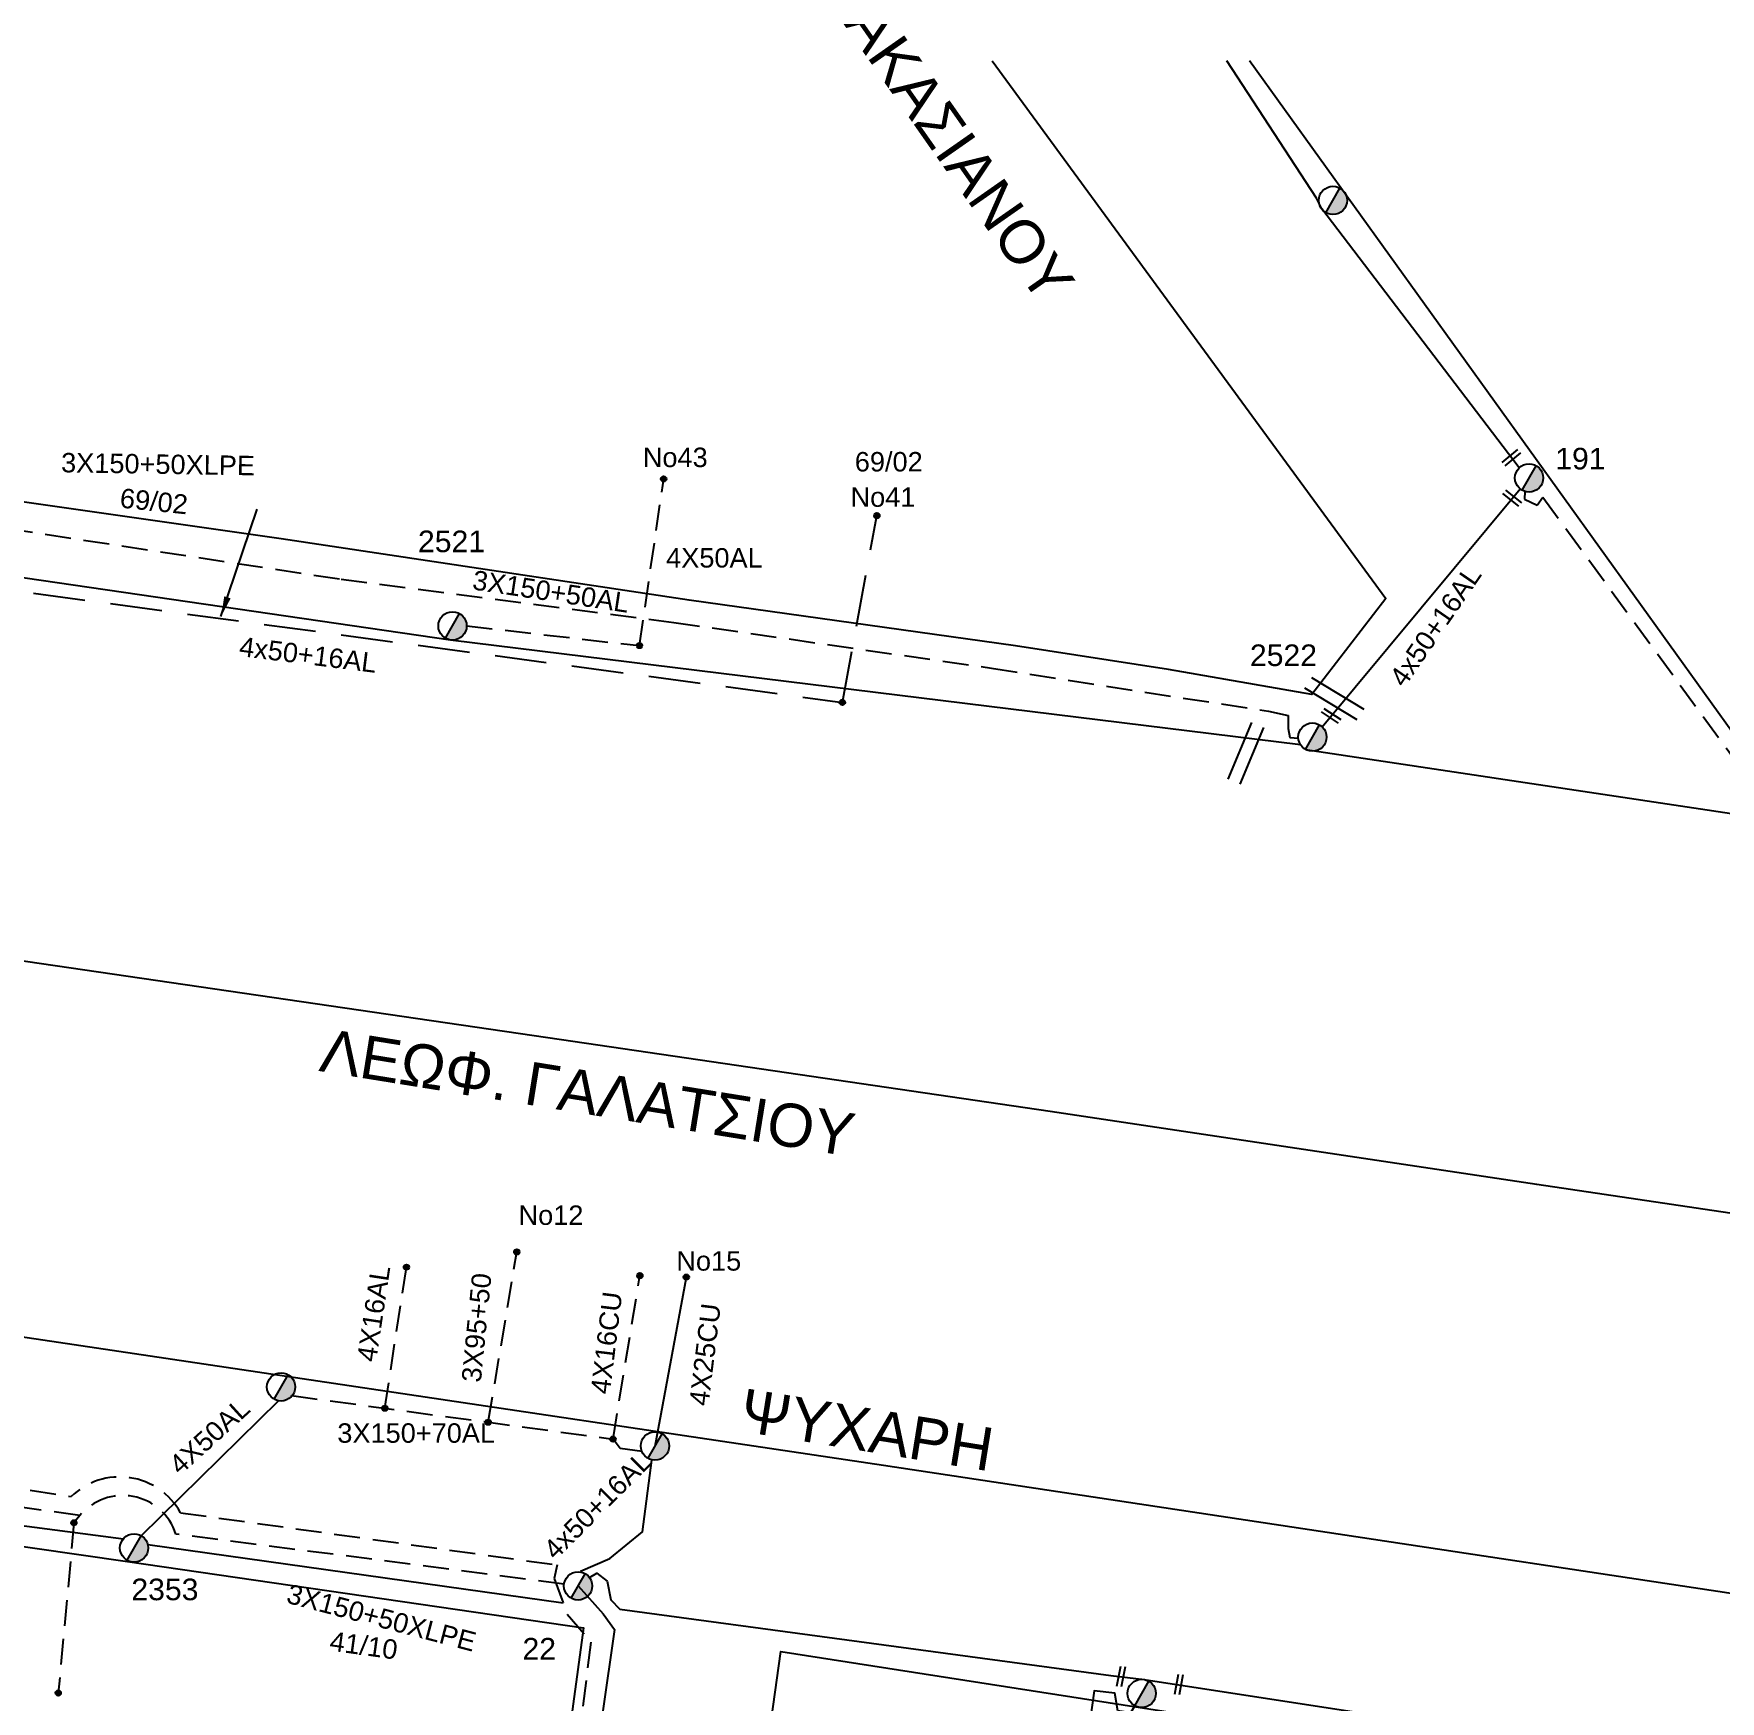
# Model space of a CAD drawing. Header units: millimetres. Extents: x 2893 to 4023, y 216 to 730.
# Drawn here: x 3554.9 to 3637.7, y 395.2 to 477 of the extents above; entities that cross this region are included whole.
import ezdxf

# ---------------------------------------------------------------- set-up
doc = ezdxf.new("R2010")
doc.units = ezdxf.units.MM
doc.linetypes.add('DASHED', pattern=[19.05, 12.7, -6.35])
for name, color, linetype in [('Άγνωστα', 7, 'Continuous'), ('Γυμνά εναέρια ΧΤ   4x35CU', 7, 'Continuous'), ('Γυμνά εναέρια ΧΤ (1Φ)   2x16CU', 7, 'Continuous'), ('Γυμνά εναέρια ΧΤ και ΦΟΠ (3Φ)   4x50+16AL', 7, 'Continuous'), ('Επιγραφές - Σχήματα', 7, 'Continuous'), ('Καλώδια ΧΤ   3x150+50AL', 7, 'DASHED'), ('Καλώδια ΧΤ   3x150+50AL XLPE', 7, 'DASHED'), ('Καλώδια ΧΤ   4x25CU', 7, 'DASHED'), ('Μηχανική τομή', 7, 'Continuous'), ('Στύλος ΦΜ', 7, 'Continuous'), ('Στύλος ΦΜ @ 1', 7, 'Continuous'), ('Συνδέσεις', 7, 'Continuous'), ('Συνεστραμμένα ΧΤ   3x70+54.6+25 AL', 7, 'SYN_LINE'), ('Τομή', 7, 'Continuous'), ('Υπόβαθρο ΔΕΗ', 7, 'Continuous'), ('Υπόγεια Καλώδια Δικτύου ΧΤ   .04', 7, 'DASHED'), ('Υπόγεια καλώδια Παροχών ΧΤ   4x16AL', 7, 'DASHED'), ('Υπόγεια καλώδια Παροχών ΧΤ   4x16CU', 7, 'DASHED'), ('Υπόγεια καλώδια Παροχών ΧΤ   4x50AL', 7, 'DASHED')]:
    doc.layers.add(name, color=color, linetype=linetype)
doc.styles.add('arial', font='ARIAL.TTF')
doc.styles.get("Standard").update_dxf_attribs({"font": 'ARIAL.TTF'})
doc.linetypes.add('SYN_LINE', pattern='A,0.5,-0.0001,["/\\/\\/\\/",Standard,S=0.1,R=0,X=0,Y=-0.05],-0.25', length=0.7501)
doc.dimstyles.new('ISO-25', dxfattribs={"dimtxt": 2.5, "dimasz": 2.5, "dimexe": 1.25, "dimexo": 0.625, "dimtad": 1, "dimtxsty": 'Standard', "dimcen": 2.5, "dimadec": 0, "dimazin": 0, "dimtfac": 1, "dimtmove": 0, "dimatfit": 3, "dimfxl": 1, "dimarcsym": 0})

# ---------------------------------------------------------------- blocks, each defined once
blk = doc.blocks.new('ΥΠΑΡΧΩΝ ΤΣΙΜΕΝΤΕΝΙΟΣ ΣΤΥΛΟΣ')
at = {"layer": 'Στύλος ΦΜ'}
blk.add_hatch(color=7, dxfattribs=at).paths.add_polyline_path([(-1.29, -2.28, 0.574793), (2.62, 0, 0.268822), (1.3, 2.27)])
blk.add_line((-1.29, -2.28), (1.3, 2.27), dxfattribs=at)
blk.add_circle((0, 0), 2.62, dxfattribs=at)
at = {"layer": 'Στύλος ΦΜ', "flags": 4}
for tag, p in [('ΑΡΙΘΜΟΣ', (-4.68, 8.05)), ('ΤΥΠΟΣ', (-4.91, 3.03))]:
    blk.add_attdef(tag, p, '', height=4, dxfattribs=at)
blk = doc.blocks.new('ΤΟΜΗ')
at = {"layer": 'Τομή', "ltscale": 40}
for p, q in [((-5.68, 0), (5.68, 0)), ((5.68, -2.33), (-5.68, -2.33))]:
    blk.add_line(p, q, dxfattribs=at)
blk = doc.blocks.new('ΜΗΧΑΝΙΚΗ ΤΟΜΗ')
at = {"layer": 'Μηχανική τομή', "ltscale": 40}
for p, q in [((-1.89, 0.78), (1.89, 0.78)), ((1.89, 0), (-1.89, 0))]:
    blk.add_line(p, q, dxfattribs=at)
blk = doc.blocks.new('_ΣΥΝΔΕΣΗ')
at = {"layer": 'Συνδέσεις', "linetype": 'SYN_LINE', "ltscale": 40}
blk.add_hatch(color=256, dxfattribs=at).paths.add_polyline_path([(-116.75, 2339.64, 1), (-117.75, 2339.64, 1)])
at = {"layer": 'Συνδέσεις'}
blk.add_circle((-117.25, 2339.64), 0.5, dxfattribs=at)

msp = doc.modelspace()

# ---------------------------------------------------------------- linework, layer by layer
at = {"layer": 'Άγνωστα', "color": 6, "linetype": 'DASHED', "ltscale": 0.1}
msp.add_lwpolyline([(3628.142, 454.566), (3628.131, 454.185), (3628.745, 453.889), (3629.031, 454.28), (3639.931, 439.362), (3645.894, 438.571), (3646.448, 439.208), (3647.236, 439.292), (3647.705, 438.814), (3647.958, 438.463), (3648.135, 438.192), (3652.511, 437.729)], dxfattribs=at)
at = {"layer": 'Άγνωστα', "color": 173, "linetype": 'DASHED', "ltscale": 0.1}
msp.add_lwpolyline([(3577.256, 408.871), (3578.657, 417.234)], dxfattribs=at)
at = {"layer": 'Άγνωστα', "color": 62, "linetype": 'DASHED', "ltscale": 0.1}
for points in [[(3557.199, 404.285), (3549.736, 405.359), (3547.544, 405.68), (3544.656, 405.886), (3544.167, 405.426), (3542.936, 397.641)], [(3557.199, 404.285), (3556.919, 403.932), (3556.15, 395.579)]]:
    msp.add_lwpolyline(points, dxfattribs=at)
at = {"layer": 'Άγνωστα', "color": 62}
msp.add_lwpolyline([(3608.99, 394.956), (3608.787, 394.603), (3608.164, 394.702), (3608.015, 395.574), (3607.006, 395.686), (3605.921, 387.954)], dxfattribs=at)
at = {"layer": 'Άγνωστα', "color": 62, "linetype": 'DASHED', "ltscale": 0.1}
msp.add_arc((3559.312, 402.529), 2.748, 18.09399, 140.26465, dxfattribs=at)
at = {"layer": 'Γυμνά εναέρια ΧΤ   4x35CU', "color": 173}
for points in [[(3560.214, 403.299), (3566.97, 409.941)], [(3536.612, 406.126), (3559.343, 403.15)], [(3560.541, 402.868), (3580.932, 399.998)]]:
    msp.add_lwpolyline(points, dxfattribs=at)
at = {"layer": 'Γυμνά εναέρια ΧΤ   4x35CU', "color": 62, "ltscale": 0.1}
msp.add_lwpolyline([(3582.221, 401.254), (3582.587, 401.467), (3583.088, 401.068), (3583.272, 400.159), (3583.721, 399.69), (3607.813, 396.44)], dxfattribs=at)
at = {"layer": 'Γυμνά εναέρια ΧΤ (1Φ)   2x16CU', "color": 6, "ltscale": 0.1}
msp.add_lwpolyline([(3627.868, 455.726), (3618.171, 468.434), (3617.908, 468.958), (3613.519, 475.709)], dxfattribs=at)
at = {"layer": 'Γυμνά εναέρια ΧΤ (1Φ)   2x16CU', "color": 2}
msp.add_lwpolyline([(3617.372, 441.903), (3646.571, 437.511)], dxfattribs=at)
at = {"layer": 'Γυμνά εναέρια ΧΤ και ΦΟΠ (3Φ)   4x50+16AL', "color": 6, "ltscale": 0.1, "const_width": 0.000000318}
msp.add_lwpolyline([(3602.772, 490.917), (3613.519, 475.709)], dxfattribs=at)
at = {"layer": 'Γυμνά εναέρια ΧΤ και ΦΟΠ (3Φ)   4x50+16AL', "color": 17, "linetype": 'Continuous', "ltscale": 0.1}
msp.add_lwpolyline([(3517.257, 455.319), (3531.937, 453.612), (3575.402, 447.279), (3617.126, 442.139)], dxfattribs=at)
at = {"layer": 'Γυμνά εναέρια ΧΤ και ΦΟΠ (3Φ)   4x50+16AL', "color": 6}
for points in [[(3618.198, 443.003), (3627.907, 454.694)], [(3581.67, 400.835), (3582.899, 399.46), (3583.459, 398.699), (3579.41, 370.511), (3579.331, 369.523), (3574.976, 338.634)]]:
    msp.add_lwpolyline(points, dxfattribs=at)
at = {"layer": 'Γυμνά εναέρια ΧΤ και ΦΟΠ (3Φ)   4x50+16AL', "color": 85, "linetype": 'DASHED', "ltscale": 0.2}
msp.add_lwpolyline([(3594.639, 444.211), (3596.333, 453.376)], dxfattribs=at)
at = {"layer": 'Γυμνά εναέρια ΧΤ και ΦΟΠ (3Φ)   4x50+16AL'}
msp.add_lwpolyline([(3581.782, 401.565), (3583.22, 402.186), (3584.823, 403.493), (3585.286, 407.01)], dxfattribs=at)
at = {"layer": 'Καλώδια ΧΤ   3x150+50AL', "color": 6, "ltscale": 0.1}
for points in [[(3522.888, 472.751), (3522.114, 472.8), (3519.817, 457.346), (3538.098, 454.814), (3553.626, 452.755), (3570.032, 450.255), (3586.369, 448.137), (3601.963, 445.892), (3615.561, 443.773), (3616.52, 443.57), (3616.52, 442.923), (3616.612, 442.492), (3617.023, 442.451)], [(3510.995, 407.471), (3511.696, 407.447), (3512.627, 407.927), (3512.86, 408.334), (3513.194, 409.555), (3513.587, 409.846), (3534.342, 407.156), (3535.831, 408.123), (3546.941, 406.225), (3547.239, 406.708), (3556.784, 405.219)]]:
    msp.add_lwpolyline(points, dxfattribs=at)
at = {"layer": 'Καλώδια ΧΤ   3x150+50AL', "color": 173, "linetype": 'DASHED', "ltscale": 0.1}
msp.add_lwpolyline([(3567.581, 410.17), (3567.602, 410.178), (3583.381, 408.042)], dxfattribs=at)
at = {"layer": 'Καλώδια ΧΤ   3x150+50AL', "color": 6, "ltscale": 0.1}
msp.add_arc((3559.165, 402.77), 3.416, 29.07193, 134.18695, dxfattribs=at)
at = {"layer": 'Καλώδια ΧΤ   3x150+50AL XLPE', "color": 85, "linetype": 'DASHED', "ltscale": 0.2}
msp.add_lwpolyline([(3535.04, 451.131), (3539.321, 450.45), (3539.831, 451.604), (3594.639, 444.211)], dxfattribs=at)
at = {"layer": 'Καλώδια ΧΤ   3x150+50AL XLPE', "color": 6, "ltscale": 0.1}
msp.add_lwpolyline([(3562.15, 404.43), (3580.636, 401.863), (3580.497, 401.193), (3581.134, 399.444), (3582.292, 398.081), (3578.982, 371.376), (3578.402, 371.104), (3578.278, 370.795), (3578.442, 370.243)], dxfattribs=at)
at = {"layer": 'Καλώδια ΧΤ   3x150+50AL XLPE', "color": 62, "linetype": 'DASHED', "ltscale": 0.1}
msp.add_lwpolyline([(3580.981, 400.927), (3561.924, 403.382)], dxfattribs=at)
at = {"layer": 'Καλώδια ΧΤ   4x25CU', "color": 7, "linetype": 'SYN_LINE', "ltscale": 10}
msp.add_line((3585.442, 407.704), (3586.981, 415.996), dxfattribs=at)
at = {"layer": 'Συνεστραμμένα ΧΤ   3x70+54.6+25 AL', "color": 62, "ltscale": 10}
msp.add_lwpolyline([(3607.813, 396.44), (3609.457, 396.242), (3630.918, 392.929)], dxfattribs=at)
at = {"layer": 'Υπόβαθρο ΔΕΗ', "ltscale": 0.1, "const_width": 0.000000318}
msp.add_lwpolyline([(3527.971, 522.691), (3570.19, 518.845), (3602.018, 475.709)], dxfattribs=at)
msp.add_lwpolyline([(3614.628, 475.709), (3589.395, 511.275, -0.628009), (3593.37, 518.554), (3639.137, 513.513), (3638.262, 500.184), (3718.303, 492.245), (3723.962, 475.709)], format="xyb", dxfattribs=at)
at = {"layer": 'Υπόβαθρο ΔΕΗ'}
for points in [[(3601.996, 475.709), (3621.315, 449.31), (3617.68, 444.597), (3610.643, 445.833), (3603.142, 446.992), (3587.117, 449.233), (3567.088, 452.246), (3521.033, 458.812), (3521.033, 458.812), (3521.033, 458.812)], [(3723.962, 475.709), (3738.973, 431.137), (3734.895, 426.678), (3715.991, 429.268), (3696.927, 432.053), (3671.677, 435.342), (3640.398, 439.872), (3614.628, 475.709)], [(3503.477, 344.737), (3507.707, 378.895), (3511.309, 408.971), (3559.543, 402.032), (3581.932, 398.772), (3574.587, 344.737)], [(3577.877, 299.017), (3591.624, 397.624), (3631.001, 391.481), (3625.851, 344.737)]]:
    msp.add_lwpolyline(points, dxfattribs=at)
msp.add_lwpolyline([(3526.019, 435.77, 1.025125), (3521.065, 418.172), (3537.372, 415.599), (3596.662, 406.767), (3659.928, 397.212), (3643.164, 418.395), (3628.733, 420.535), (3604.84, 424.133), (3580.181, 427.738), (3550.267, 432.104)], format="xyb", close=True, dxfattribs=at)
at = {"layer": 'Υπόγεια καλώδια Παροχών ΧΤ   4x16AL', "color": 173, "ltscale": 0.1}
msp.add_lwpolyline([(3572.179, 409.558), (3573.241, 416.483)], dxfattribs=at)
at = {"layer": 'Υπόγεια καλώδια Παροχών ΧΤ   4x16CU', "color": 173, "ltscale": 0.1}
msp.add_lwpolyline([(3584.805, 407.429), (3583.731, 407.586), (3583.381, 408.042), (3584.699, 416.064)], dxfattribs=at)
at = {"layer": 'Υπόγεια καλώδια Παροχών ΧΤ   4x50AL', "color": 17, "ltscale": 0.1}
msp.add_lwpolyline([(3576.194, 447.965), (3584.682, 446.996), (3585.867, 455.178)], dxfattribs=at)

# ---------------------------------------------------------------- block references
at = {"layer": 'Μηχανική τομή'}
for p, xscale, yscale, zscale, rotation in [((3627.547, 456.147), 0.2649871955223904, 0.2649871955223904, 0.2649871955223904, 39.64977378907524), ((3627.457, 454.152), 0.2649871955223812, 0.2649871955223812, 0.2649871955223812, 322.0438612344734), ((3618.582, 443.465), 0.2649871955223858, 0.2649871955223858, 0.2649871955223858, 326.7280170727774), ((3608.42, 396.365), 0.2649871955223175, 0.2649871955223175, 0.2649871955223175, 78.49688248518387), ((3611.258, 395.974), 0.2649871955223773, 0.2649871955223773, 0.2649871955223773, 79.39509262387728)]:
    msp.add_blockref('ΜΗΧΑΝΙΚΗ ΤΟΜΗ', p, dxfattribs=dict(at, xscale=xscale, yscale=yscale, zscale=zscale, rotation=rotation))
at = {"layer": 'Στύλος ΦΜ @ 1', "ltscale": 40, "xscale": 0.2649871955223772, "yscale": 0.2649871955223772, "zscale": 0.2649871955223772}
for p in [(3618.722, 468.854), (3567.085, 410.605), (3585.441, 407.705)]:
    msp.add_blockref('ΥΠΑΡΧΩΝ ΤΣΙΜΕΝΤΕΝΙΟΣ ΣΤΥΛΟΣ', p, dxfattribs=at)
at = {"layer": 'Στύλος ΦΜ @ 1', "ltscale": 40}
ref = msp.add_blockref('ΥΠΑΡΧΩΝ ΤΣΙΜΕΝΤΕΝΙΟΣ ΣΤΥΛΟΣ', (3628.35, 455.228), dxfattribs=dict(at, xscale=0.2649871955223772, yscale=0.2649871955223772, zscale=0.2649871955223772))
ref.add_attrib('ΤΥΠΟΣ', '191', (3629.635, 455.647), dxfattribs={"layer": 'Στύλος ΦΜ', "height": 1.0599, "flags": 4})
ref = msp.add_blockref('ΥΠΑΡΧΩΝ ΤΣΙΜΕΝΤΕΝΙΟΣ ΣΤΥΛΟΣ', (3575.501, 447.965), dxfattribs=dict(at, xscale=0.2649871955223772, yscale=0.2649871955223772, zscale=0.2649871955223772))
ref.add_attrib('ΤΥΠΟΣ', '2521', (3573.806, 451.585), dxfattribs={"layer": 'Στύλος ΦΜ', "height": 1.0599, "flags": 4})
ref = msp.add_blockref('ΥΠΑΡΧΩΝ ΤΣΙΜΕΝΤΕΝΙΟΣ ΣΤΥΛΟΣ', (3617.715, 442.506), dxfattribs=dict(at, xscale=0.2649871955223772, yscale=0.2649871955223772, zscale=0.2649871955223772))
ref.add_attrib('ΤΥΠΟΣ', '2522', (3614.646, 445.994), dxfattribs={"layer": 'Στύλος ΦΜ', "height": 1.0599, "flags": 4})
ref = msp.add_blockref('ΥΠΑΡΧΩΝ ΤΣΙΜΕΝΤΕΝΙΟΣ ΣΤΥΛΟΣ', (3559.869, 402.698), dxfattribs=dict(at, xscale=0.2649871955223772, yscale=0.2649871955223772, zscale=0.2649871955223772))
ref.add_attrib('ΤΥΠΟΣ', '2353', (3559.736, 400.134), dxfattribs={"layer": 'Στύλος ΦΜ', "height": 1.0599, "flags": 4})
ref = msp.add_blockref('ΥΠΑΡΧΩΝ ΤΣΙΜΕΝΤΕΝΙΟΣ ΣΤΥΛΟΣ', (3581.668, 400.835), dxfattribs=dict(at, xscale=0.2649871955223772, yscale=0.2649871955223772, zscale=0.2649871955223772))
ref.add_attrib('ΤΥΠΟΣ', '22', (3578.937, 397.222), dxfattribs={"layer": 'Στύλος ΦΜ', "height": 1.0599, "flags": 4})
ref = msp.add_blockref('ΥΠΑΡΧΩΝ ΤΣΙΜΕΝΤΕΝΙΟΣ ΣΤΥΛΟΣ', (3609.332, 395.56), dxfattribs=dict(at, xscale=0.2649871955223772, yscale=0.2649871955223772, zscale=0.2649871955223772))
ref.add_attrib('ΤΥΠΟΣ', '2354', (3607.813, 392.46), dxfattribs={"layer": 'Στύλος ΦΜ', "height": 1.0599, "flags": 4})
at = {"layer": 'Συνδέσεις', "xscale": 0.2649871955223772, "yscale": 0.2649871955223772, "zscale": 0.2649871955223772}
for p in [(3616.936, -164.795), (3627.402, -166.598), (3615.75, -172.978), (3625.708, -175.762), (3609.726, -202.74), (3604.31, -203.49), (3615.768, -203.909), (3618.049, -203.978), (3603.248, -210.415), (3608.325, -211.102), (3614.45, -211.931), (3587.987, -216.041), (3587.219, -224.395)]:
    msp.add_blockref('_ΣΥΝΔΕΣΗ', p, dxfattribs=at)
at = {"layer": 'Τομή'}
for p, xscale, yscale, zscale, rotation in [((3618.949, 444.657), 0.2649871955224012, 0.2649871955224012, 0.2649871955224012, 328.6654254293063), ((3614.159, 441.83), 0.2649871955224243, 0.2649871955224243, 0.2649871955224243, 67.46049803087594)]:
    msp.add_blockref('ΤΟΜΗ', p, dxfattribs=dict(at, xscale=xscale, yscale=yscale, zscale=zscale, rotation=rotation))

# ---------------------------------------------------------------- texts
at = {"layer": 'Γυμνά εναέρια ΧΤ και ΦΟΠ (3Φ)   4x50+16AL', "char_height": 0.954, "width": 89.23272, "attachment_point": 1, "style": 'arial'}
for insert, rotation in [((3621.433, 445.439), 55.45369), ((3565.107, 447.44), 352.92811), ((3579.876, 402.738), 45.00904)]:
    msp.add_mtext('4x50+16AL', dxfattribs=dict(at, insert=insert, rotation=rotation))
at = {"layer": 'Επιγραφές - Σχήματα', "attachment_point": 1, "style": 'arial'}
for s, insert, char_height, width, rotation in [('ΜΙΣΤΡΑΛ ΤΣΑΚΑΣΙΑΝΟΥ', (3586.48, 492.965), 2.1199, 45.10117, 304.95873), ('69/02', (3559.234, 454.729), 0.954, 89.23272, 354.1576), ('ΛΕΩΦ. ΓΑΛΑΤΣΙΟΥ', (3569.235, 428.213), 2.1199, 45.10117, 350.83913), ('ΨΥΧΑΡΗ', (3589.837, 410.545), 2.1199, 45.10117, 350.83913), ('41/10', (3569.557, 398.612), 0.954, 89.23272, 352.24125)]:
    msp.add_mtext(s, dxfattribs=dict(at, insert=insert, char_height=char_height, width=width, rotation=rotation))
at = {"layer": 'Επιγραφές - Σχήματα', "char_height": 0.954, "width": 89.23272, "attachment_point": 1, "style": 'arial'}
for s, insert in [('No43', (3584.842, 456.717)), ('69/02', (3595.249, 456.502)), ('No41', (3595.039, 454.767)), ('No12', (3578.742, 419.514)), ('No15', (3586.488, 417.269))]:
    msp.add_mtext(s, dxfattribs=dict(at, insert=insert))
at = {"layer": 'Καλώδια ΧΤ   3x150+50AL', "insert": (3576.575, 450.706), "char_height": 0.954, "width": 89.23272, "attachment_point": 1, "rotation": 351.42386, "style": 'arial'}
msp.add_mtext('3X150+50AL', dxfattribs=at)
at = {"layer": 'Καλώδια ΧΤ   3x150+50AL', "insert": (3569.846, 408.818), "char_height": 0.954, "width": 89.23272, "attachment_point": 1, "style": 'arial'}
msp.add_mtext('3X150+70AL', dxfattribs=at)
at = {"layer": 'Καλώδια ΧΤ   3x150+50AL XLPE', "char_height": 0.95395, "width": 89.23272, "attachment_point": 1, "style": 'arial'}
for insert, rotation in [((3556.295, 456.461), 359.08656), ((3567.534, 400.944), 345.26909)]:
    msp.add_mtext('3X150+50XLPE', dxfattribs=dict(at, insert=insert, rotation=rotation))
at = {"layer": 'Υπόγεια Καλώδια Δικτύου ΧΤ   .04', "insert": (3575.94, 410.889), "char_height": 0.954, "width": 89.23272, "attachment_point": 1, "rotation": 84.31885, "style": 'arial'}
msp.add_mtext('3X95+50', dxfattribs=at)
at = {"layer": 'Υπόγεια καλώδια Παροχών ΧΤ   4x16AL', "insert": (3570.801, 411.935), "char_height": 0.954, "width": 89.23272, "attachment_point": 1, "rotation": 81.41773, "style": 'arial'}
msp.add_mtext('4X16AL', dxfattribs=at)
at = {"layer": 'Υπόγεια καλώδια Παροχών ΧΤ   4x16CU', "char_height": 0.954, "attachment_point": 1, "rotation": 83.01327, "style": 'arial'}
for s, insert, width in [('4X16CU', (3582.276, 410.33), 89.23272), ('4X25CU', (3587.115, 409.754), 58.83701)]:
    msp.add_mtext(s, dxfattribs=dict(at, insert=insert, width=width))
at = {"layer": 'Υπόγεια καλώδια Παροχών ΧΤ   4x50AL', "insert": (3585.987, 451.783), "char_height": 0.954, "width": 89.23272, "attachment_point": 1, "style": 'arial'}
msp.add_mtext('4X50AL', dxfattribs=at)
at = {"layer": 'Υπόγεια καλώδια Παροχών ΧΤ   4x50AL', "insert": (3561.487, 406.947), "char_height": 0.954, "width": 89.23272, "attachment_point": 1, "rotation": 42.24984, "style": 'arial'}
msp.add_mtext('4X50AL', dxfattribs=at)

# ---------------------------------------------------------------- leaders
at = {"layer": 'Επιγραφές - Σχήματα'}
msp.add_leader([(3564.136, 448.421), (3565.907, 453.698)], dimstyle='ISO-25', override={"dimasz": 1, "dimgap": 0.625, "dimtad": 0}, dxfattribs=at)

doc.saveas('drawing.dxf')
